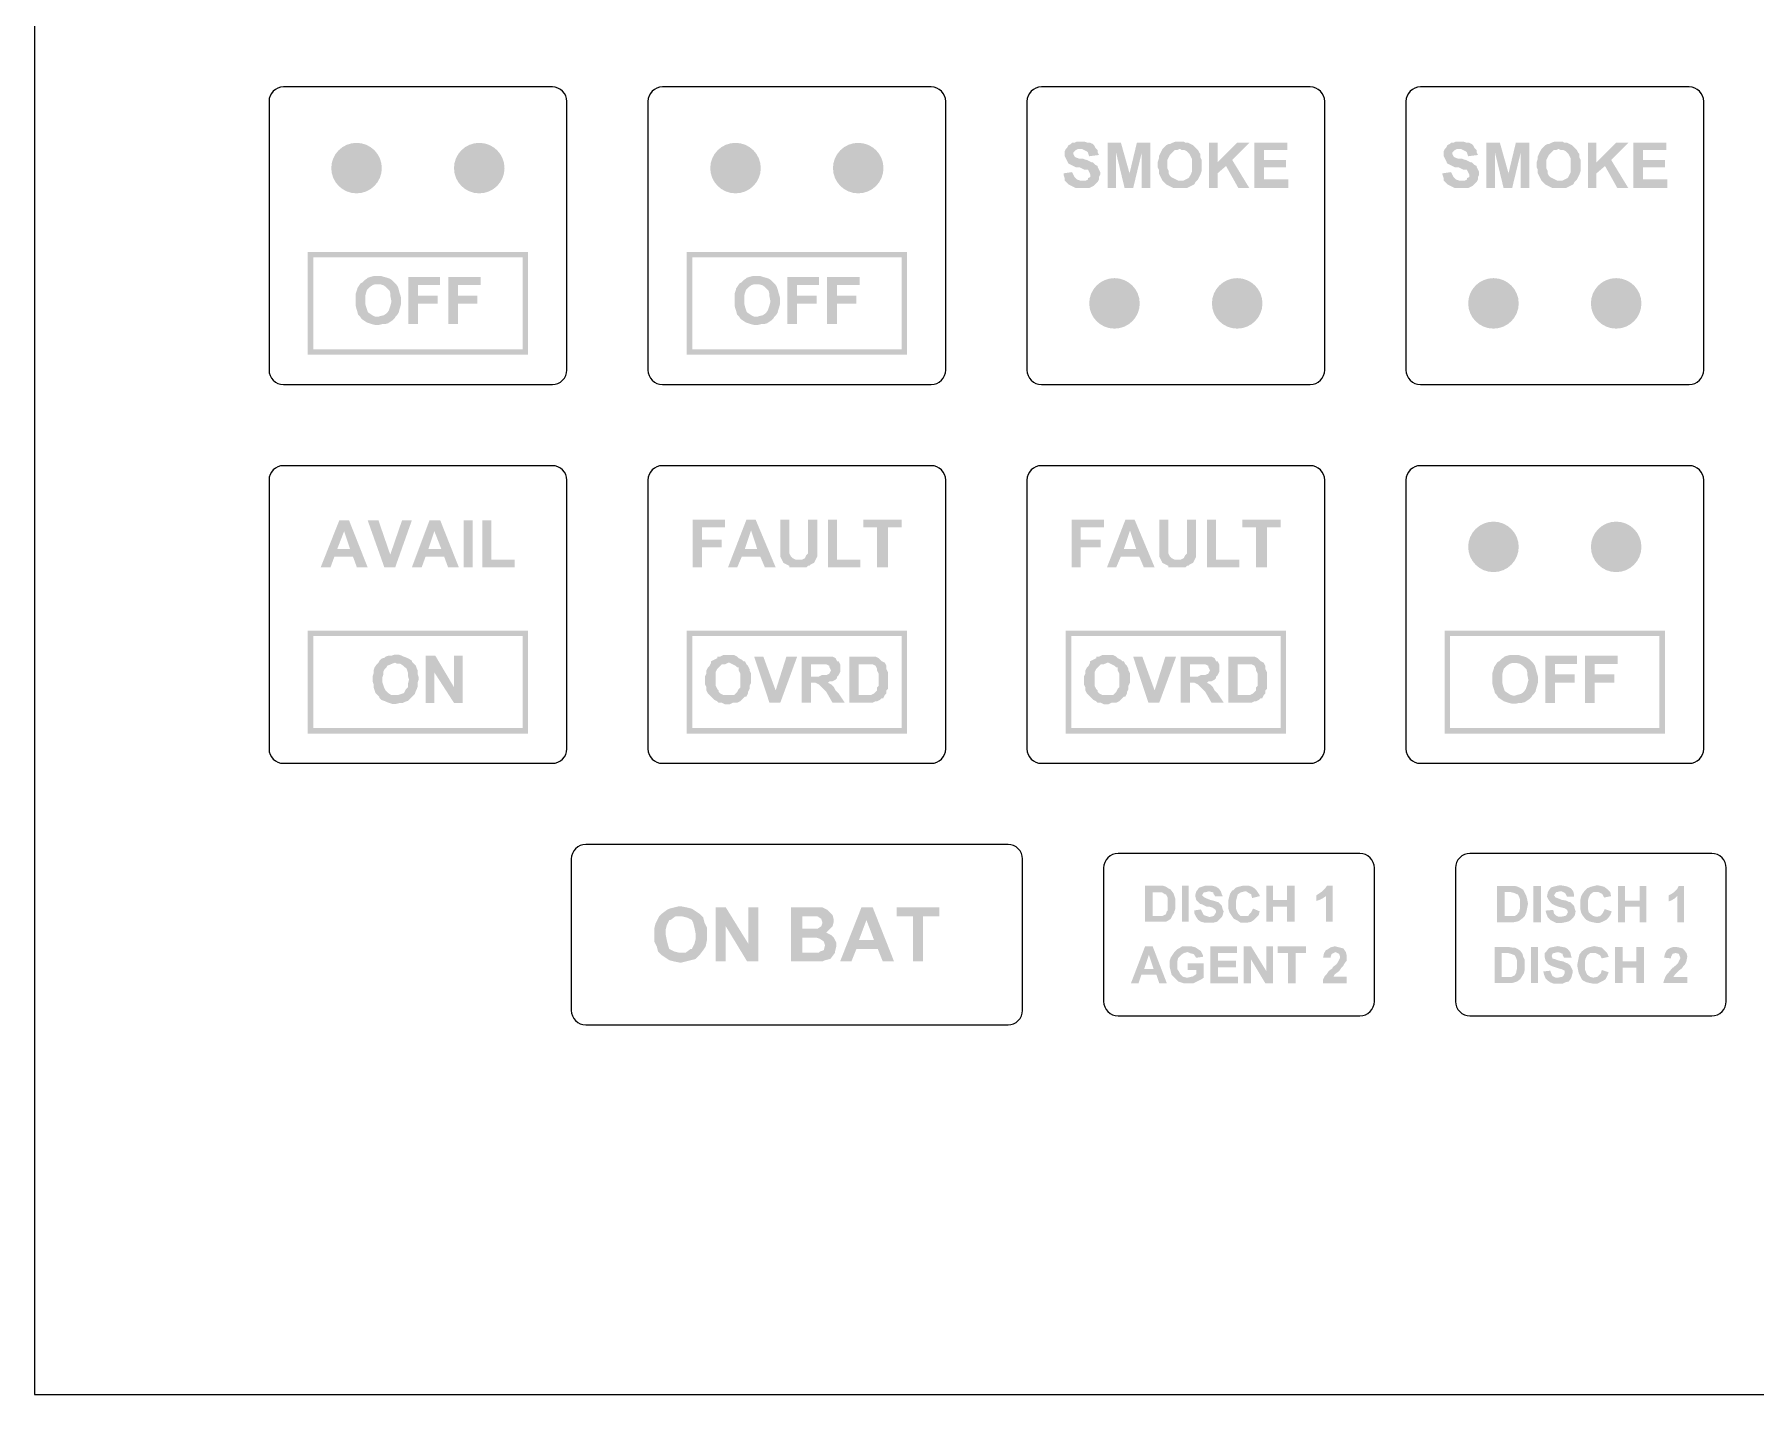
# Model space of a CAD drawing. Header units: millimetres. Extents: x 147 to 357, y 192 to 489.
# Drawn here: x 147.5 to 242.9, y 192.2 to 267.6 of the extents above; entities that cross this region are included whole.
import ezdxf

# ---------------------------------------------------------------- set-up
doc = ezdxf.new("R2010")
doc.units = ezdxf.units.MM

msp = doc.modelspace()

# ---------------------------------------------------------------- hatches: boundary and pattern name
h = msp.add_hatch(color=256)
edge = h.paths.add_edge_path()
edge.add_arc((165.348, 260.23), 1.4, 0, 360)
h = msp.add_hatch(color=256)
edge = h.paths.add_edge_path()
edge.add_arc((172.148, 260.23), 1.4, 0, 360)
h = msp.add_hatch(color=256)
edge = h.paths.add_edge_path()
edge.add_arc((186.348, 260.23), 1.4, 0, 360)
h = msp.add_hatch(color=256)
edge = h.paths.add_edge_path()
edge.add_arc((193.148, 260.23), 1.4, 0, 360)
h = msp.add_hatch(color=256)
h.paths.add_polyline_path([(206.217, 261.498), (206.15, 261.566), (206.012, 261.633), (205.877, 261.633), (205.674, 261.703), (205.471, 261.703), (205.268, 261.703), (205.133, 261.633), (204.997, 261.633), (204.93, 261.566), (204.794, 261.498), (204.727, 261.363), (204.659, 261.295), (204.591, 261.16), (204.591, 261.024), (204.591, 260.889), (204.659, 260.752), (204.727, 260.616), (204.794, 260.481), (204.93, 260.413), (205.065, 260.346), (205.2, 260.278), (205.403, 260.278), (205.539, 260.21), (205.674, 260.143), (205.809, 260.143), (205.877, 260.143), (205.945, 260.007), (206.012, 259.87), (206.012, 259.735), (205.877, 259.667), (205.877, 259.599), (205.742, 259.532), (205.539, 259.532), (205.471, 259.532), (205.268, 259.599), (205.2, 259.667), (205.133, 259.735), (205.065, 259.87), (204.997, 260.007), (204.524, 259.94), (204.524, 259.87), (204.591, 259.667), (204.591, 259.532), (204.727, 259.396), (204.794, 259.329), (204.93, 259.261), (205.065, 259.193), (205.2, 259.126), (205.336, 259.126), (205.539, 259.126), (205.606, 259.126), (205.809, 259.126), (205.945, 259.126), (206.08, 259.193), (206.217, 259.261), (206.285, 259.329), (206.42, 259.464), (206.488, 259.599), (206.488, 259.735), (206.556, 259.87), (206.556, 260.007), (206.488, 260.143), (206.42, 260.278), (206.42, 260.346), (206.285, 260.413), (206.15, 260.549), (206.08, 260.549), (205.945, 260.616), (205.809, 260.684), (205.671, 260.721), (205.606, 260.752), (205.403, 260.752), (205.2, 260.821), (205.133, 260.889), (205.065, 261.024), (205.065, 261.092), (205.133, 261.16), (205.2, 261.227), (205.336, 261.295), (205.471, 261.295), (205.539, 261.295), (205.674, 261.227), (205.809, 261.16), (205.877, 261.092), (205.945, 260.889), (206.488, 260.957), (206.42, 261.092), (206.42, 261.227), (206.285, 261.363)])
h.paths.add_polyline_path([(208.858, 261.092), (208.858, 259.126), (209.332, 259.126), (209.332, 261.633), (208.588, 261.633), (208.182, 259.94), (207.706, 261.633), (206.962, 261.633), (206.962, 259.126), (207.435, 259.126), (207.435, 261.092), (207.909, 259.126), (208.385, 259.126)])
h.paths.add_polyline_path([(211.905, 259.532), (211.975, 259.599), (212.043, 259.735), (212.11, 259.87), (212.178, 260.075), (212.178, 260.21), (212.178, 260.413), (212.178, 260.549), (212.178, 260.684), (212.11, 260.821), (212.11, 261.024), (212.043, 261.092), (211.975, 261.227), (211.838, 261.363), (211.702, 261.498), (211.567, 261.566), (211.432, 261.633), (211.296, 261.633), (211.161, 261.703), (210.958, 261.703), (210.89, 261.703), (210.755, 261.703), (210.552, 261.633), (210.417, 261.566), (210.349, 261.566), (210.214, 261.498), (210.078, 261.363), (210.009, 261.295), (209.941, 261.16), (209.873, 261.024), (209.806, 260.889), (209.806, 260.752), (209.738, 260.549), (209.738, 260.413), (209.738, 260.278), (209.806, 260.143), (209.806, 259.94), (209.873, 259.802), (209.941, 259.667), (210.009, 259.532), (210.078, 259.464), (210.146, 259.396), (210.214, 259.329), (210.349, 259.261), (210.484, 259.193), (210.62, 259.126), (210.823, 259.126), (210.958, 259.126), (211.026, 259.126), (211.161, 259.126), (211.364, 259.126), (211.499, 259.193), (211.635, 259.261), (211.77, 259.329), (211.838, 259.464)])
h.paths.add_polyline_path([(210.484, 259.735), (210.417, 259.802), (210.349, 259.94), (210.349, 260.075), (210.281, 260.21), (210.281, 260.413), (210.281, 260.481), (210.281, 260.684), (210.349, 260.821), (210.417, 260.957), (210.484, 261.024), (210.552, 261.092), (210.687, 261.227), (210.823, 261.227), (210.958, 261.295), (211.093, 261.227), (211.229, 261.227), (211.364, 261.16), (211.499, 261.024), (211.567, 260.889), (211.635, 260.752), (211.635, 260.616), (211.635, 260.413), (211.635, 260.346), (211.635, 260.143), (211.635, 260.007), (211.567, 259.87), (211.499, 259.735), (211.432, 259.667), (211.296, 259.599), (211.161, 259.532), (210.958, 259.532), (210.89, 259.532), (210.755, 259.599), (210.62, 259.667)], flags=16)
h.paths.add_polyline_path([(213.531, 260.346), (214.21, 259.126), (214.819, 259.126), (213.87, 260.684), (214.819, 261.633), (214.142, 261.633), (213.058, 260.549), (213.058, 261.633), (212.584, 261.633), (212.584, 259.126), (213.058, 259.126), (213.058, 259.94)])
h.paths.add_polyline_path([(216.986, 259.599), (215.631, 259.599), (215.631, 260.278), (216.851, 260.278), (216.851, 260.684), (215.631, 260.684), (215.631, 261.227), (216.919, 261.227), (216.919, 261.633), (215.09, 261.633), (215.09, 259.126), (216.986, 259.126)])
h = msp.add_hatch(color=256)
h.paths.add_polyline_path([(227.217, 261.498), (227.15, 261.566), (227.012, 261.633), (226.877, 261.633), (226.674, 261.703), (226.471, 261.703), (226.268, 261.703), (226.133, 261.633), (225.997, 261.633), (225.93, 261.566), (225.794, 261.498), (225.727, 261.363), (225.659, 261.295), (225.591, 261.16), (225.591, 261.024), (225.591, 260.889), (225.659, 260.752), (225.727, 260.616), (225.794, 260.481), (225.93, 260.413), (226.065, 260.346), (226.2, 260.278), (226.403, 260.278), (226.539, 260.21), (226.674, 260.143), (226.809, 260.143), (226.877, 260.143), (226.945, 260.007), (227.012, 259.87), (227.012, 259.735), (226.877, 259.667), (226.877, 259.599), (226.742, 259.532), (226.539, 259.532), (226.471, 259.532), (226.268, 259.599), (226.2, 259.667), (226.133, 259.735), (226.065, 259.87), (225.997, 260.007), (225.524, 259.94), (225.524, 259.87), (225.591, 259.667), (225.591, 259.532), (225.727, 259.396), (225.794, 259.329), (225.93, 259.261), (226.065, 259.193), (226.2, 259.126), (226.336, 259.126), (226.539, 259.126), (226.606, 259.126), (226.809, 259.126), (226.945, 259.126), (227.08, 259.193), (227.217, 259.261), (227.285, 259.329), (227.42, 259.464), (227.488, 259.599), (227.488, 259.735), (227.556, 259.87), (227.556, 260.007), (227.488, 260.143), (227.42, 260.278), (227.42, 260.346), (227.285, 260.413), (227.15, 260.549), (227.08, 260.549), (226.945, 260.616), (226.809, 260.684), (226.671, 260.721), (226.606, 260.752), (226.403, 260.752), (226.2, 260.821), (226.133, 260.889), (226.065, 261.024), (226.065, 261.092), (226.133, 261.16), (226.2, 261.227), (226.336, 261.295), (226.471, 261.295), (226.539, 261.295), (226.674, 261.227), (226.809, 261.16), (226.877, 261.092), (226.945, 260.889), (227.488, 260.957), (227.42, 261.092), (227.42, 261.227), (227.285, 261.363)])
h.paths.add_polyline_path([(229.858, 261.092), (229.858, 259.126), (230.332, 259.126), (230.332, 261.633), (229.588, 261.633), (229.182, 259.94), (228.706, 261.633), (227.962, 261.633), (227.962, 259.126), (228.435, 259.126), (228.435, 261.092), (228.909, 259.126), (229.385, 259.126)])
h.paths.add_polyline_path([(232.905, 259.532), (232.975, 259.599), (233.043, 259.735), (233.11, 259.87), (233.178, 260.075), (233.178, 260.21), (233.178, 260.413), (233.178, 260.549), (233.178, 260.684), (233.11, 260.821), (233.11, 261.024), (233.043, 261.092), (232.975, 261.227), (232.838, 261.363), (232.702, 261.498), (232.567, 261.566), (232.432, 261.633), (232.296, 261.633), (232.161, 261.703), (231.958, 261.703), (231.89, 261.703), (231.755, 261.703), (231.552, 261.633), (231.417, 261.566), (231.349, 261.566), (231.214, 261.498), (231.078, 261.363), (231.009, 261.295), (230.941, 261.16), (230.873, 261.024), (230.806, 260.889), (230.806, 260.752), (230.738, 260.549), (230.738, 260.413), (230.738, 260.278), (230.806, 260.143), (230.806, 259.94), (230.873, 259.802), (230.941, 259.667), (231.009, 259.532), (231.078, 259.464), (231.146, 259.396), (231.214, 259.329), (231.349, 259.261), (231.484, 259.193), (231.62, 259.126), (231.823, 259.126), (231.958, 259.126), (232.026, 259.126), (232.161, 259.126), (232.364, 259.126), (232.499, 259.193), (232.635, 259.261), (232.77, 259.329), (232.838, 259.464)])
h.paths.add_polyline_path([(231.484, 259.735), (231.417, 259.802), (231.349, 259.94), (231.349, 260.075), (231.281, 260.21), (231.281, 260.413), (231.281, 260.481), (231.281, 260.684), (231.349, 260.821), (231.417, 260.957), (231.484, 261.024), (231.552, 261.092), (231.687, 261.227), (231.823, 261.227), (231.958, 261.295), (232.093, 261.227), (232.229, 261.227), (232.364, 261.16), (232.499, 261.024), (232.567, 260.889), (232.635, 260.752), (232.635, 260.616), (232.635, 260.413), (232.635, 260.346), (232.635, 260.143), (232.635, 260.007), (232.567, 259.87), (232.499, 259.735), (232.432, 259.667), (232.296, 259.599), (232.161, 259.532), (231.958, 259.532), (231.89, 259.532), (231.755, 259.599), (231.62, 259.667)], flags=16)
h.paths.add_polyline_path([(234.531, 260.346), (235.21, 259.126), (235.819, 259.126), (234.87, 260.684), (235.819, 261.633), (235.142, 261.633), (234.058, 260.549), (234.058, 261.633), (233.584, 261.633), (233.584, 259.126), (234.058, 259.126), (234.058, 259.94)])
h.paths.add_polyline_path([(237.986, 259.599), (236.631, 259.599), (236.631, 260.278), (237.851, 260.278), (237.851, 260.684), (236.631, 260.684), (236.631, 261.227), (237.919, 261.227), (237.919, 261.633), (236.09, 261.633), (236.09, 259.126), (237.986, 259.126)])
h = msp.add_hatch(color=256)
h.paths.add_polyline_path([(162.948, 255.28), (174.548, 255.28), (174.548, 250.18), (162.948, 250.18)], flags=16)
h.paths.add_polyline_path([(162.648, 255.58), (174.848, 255.58), (174.848, 249.88), (162.648, 249.88)])
h = msp.add_hatch(color=256)
h.paths.add_polyline_path([(183.948, 255.28), (195.548, 255.28), (195.548, 250.18), (183.948, 250.18)], flags=16)
h.paths.add_polyline_path([(183.648, 255.58), (195.848, 255.58), (195.848, 249.88), (183.648, 249.88)])
h = msp.add_hatch(color=256)
h.paths.add_polyline_path([(167.455, 251.897), (167.5, 251.987), (167.59, 252.077), (167.68, 252.211), (167.725, 252.393), (167.77, 252.527), (167.815, 252.707), (167.815, 252.887), (167.815, 253.023), (167.77, 253.203), (167.725, 253.338), (167.68, 253.518), (167.635, 253.654), (167.545, 253.789), (167.455, 253.879), (167.41, 253.924), (167.32, 254.014), (167.184, 254.105), (167.049, 254.15), (166.869, 254.195), (166.734, 254.24), (166.555, 254.24), (166.465, 254.24), (166.285, 254.24), (166.105, 254.195), (165.969, 254.15), (165.924, 254.105), (165.789, 254.014), (165.654, 253.879), (165.564, 253.834), (165.474, 253.699), (165.384, 253.564), (165.384, 253.518), (165.339, 253.383), (165.294, 253.248), (165.294, 253.068), (165.294, 252.887), (165.294, 252.752), (165.294, 252.617), (165.339, 252.438), (165.384, 252.301), (165.429, 252.121), (165.519, 252.032), (165.609, 251.897), (165.654, 251.852), (165.789, 251.76), (165.924, 251.671), (166.06, 251.626), (166.195, 251.581), (166.375, 251.536), (166.555, 251.536), (166.6, 251.536), (166.779, 251.581), (166.914, 251.581), (167.094, 251.626), (167.229, 251.716), (167.365, 251.807)])
h.paths.add_polyline_path([(166.869, 252.077), (166.689, 252.032), (166.555, 251.987), (166.42, 251.987), (166.285, 252.032), (166.15, 252.121), (166.014, 252.211), (165.969, 252.256), (165.924, 252.393), (165.879, 252.527), (165.834, 252.707), (165.834, 252.887), (165.834, 252.978), (165.834, 253.158), (165.879, 253.338), (165.924, 253.473), (166.014, 253.564), (166.105, 253.654), (166.24, 253.744), (166.375, 253.789), (166.555, 253.789), (166.645, 253.789), (166.824, 253.744), (166.959, 253.654), (167.049, 253.564), (167.094, 253.518), (167.184, 253.428), (167.229, 253.248), (167.229, 253.113), (167.274, 252.887), (167.274, 252.797), (167.229, 252.617), (167.184, 252.483), (167.139, 252.346), (167.049, 252.211), (167.004, 252.166)], flags=16)
h.paths.add_polyline_path([(169.839, 253.158), (168.76, 253.158), (168.76, 253.744), (169.976, 253.744), (169.976, 254.195), (168.22, 254.195), (168.22, 251.581), (168.76, 251.581), (168.76, 252.707), (169.839, 252.707)])
h.paths.add_polyline_path([(172.045, 253.158), (170.965, 253.158), (170.965, 253.744), (172.225, 253.744), (172.225, 254.195), (170.425, 254.195), (170.425, 251.581), (170.965, 251.581), (170.965, 252.707), (172.045, 252.707)])
h = msp.add_hatch(color=256)
h.paths.add_polyline_path([(188.455, 251.897), (188.5, 251.987), (188.59, 252.077), (188.68, 252.211), (188.725, 252.393), (188.77, 252.527), (188.815, 252.707), (188.815, 252.887), (188.815, 253.023), (188.77, 253.203), (188.725, 253.338), (188.68, 253.518), (188.635, 253.654), (188.545, 253.789), (188.455, 253.879), (188.41, 253.924), (188.32, 254.014), (188.184, 254.105), (188.049, 254.15), (187.869, 254.195), (187.734, 254.24), (187.555, 254.24), (187.465, 254.24), (187.285, 254.24), (187.105, 254.195), (186.969, 254.15), (186.924, 254.105), (186.789, 254.014), (186.654, 253.879), (186.564, 253.834), (186.474, 253.699), (186.384, 253.564), (186.384, 253.518), (186.339, 253.383), (186.294, 253.248), (186.294, 253.068), (186.294, 252.887), (186.294, 252.752), (186.294, 252.617), (186.339, 252.438), (186.384, 252.301), (186.429, 252.121), (186.519, 252.032), (186.609, 251.897), (186.654, 251.852), (186.789, 251.76), (186.924, 251.671), (187.06, 251.626), (187.195, 251.581), (187.375, 251.536), (187.555, 251.536), (187.6, 251.536), (187.779, 251.581), (187.914, 251.581), (188.094, 251.626), (188.229, 251.716), (188.365, 251.807)])
h.paths.add_polyline_path([(187.869, 252.077), (187.689, 252.032), (187.555, 251.987), (187.42, 251.987), (187.285, 252.032), (187.15, 252.121), (187.014, 252.211), (186.969, 252.256), (186.924, 252.393), (186.879, 252.527), (186.834, 252.707), (186.834, 252.887), (186.834, 252.978), (186.834, 253.158), (186.879, 253.338), (186.924, 253.473), (187.014, 253.564), (187.105, 253.654), (187.24, 253.744), (187.375, 253.789), (187.555, 253.789), (187.645, 253.789), (187.824, 253.744), (187.959, 253.654), (188.049, 253.564), (188.094, 253.518), (188.184, 253.428), (188.229, 253.248), (188.229, 253.113), (188.274, 252.887), (188.274, 252.797), (188.229, 252.617), (188.184, 252.483), (188.139, 252.346), (188.049, 252.211), (188.004, 252.166)], flags=16)
h.paths.add_polyline_path([(190.839, 253.158), (189.76, 253.158), (189.76, 253.744), (190.976, 253.744), (190.976, 254.195), (189.22, 254.195), (189.22, 251.581), (189.76, 251.581), (189.76, 252.707), (190.839, 252.707)])
h.paths.add_polyline_path([(193.045, 253.158), (191.965, 253.158), (191.965, 253.744), (193.225, 253.744), (193.225, 254.195), (191.425, 254.195), (191.425, 251.581), (191.965, 251.581), (191.965, 252.707), (193.045, 252.707)])
h = msp.add_hatch(color=256)
edge = h.paths.add_edge_path()
edge.add_arc((207.348, 252.73), 1.4, 0, 360)
h = msp.add_hatch(color=256)
edge = h.paths.add_edge_path()
edge.add_arc((214.148, 252.73), 1.4, 0, 360)
h = msp.add_hatch(color=256)
edge = h.paths.add_edge_path()
edge.add_arc((228.348, 252.73), 1.4, 0, 360)
h = msp.add_hatch(color=256)
edge = h.paths.add_edge_path()
edge.add_arc((235.148, 252.73), 1.4, 0, 360)
h = msp.add_hatch(color=256)
h.paths.add_polyline_path([(164.934, 240.698), (164.391, 240.698), (163.358, 238.088), (163.902, 238.088), (164.119, 238.685), (165.151, 238.685), (165.369, 238.088), (165.966, 238.088)])
h.paths.add_polyline_path([(164.988, 239.121), (164.282, 239.121), (164.662, 240.1)], flags=16)
h.paths.add_polyline_path([(168.412, 240.698), (167.868, 240.698), (167.216, 238.796), (166.563, 240.698), (165.966, 240.698), (166.891, 238.088), (167.488, 238.088)])
h.paths.add_polyline_path([(169.988, 240.698), (169.389, 240.698), (168.412, 238.088), (168.955, 238.088), (169.172, 238.685), (170.205, 238.685), (170.422, 238.088), (171.019, 238.088)])
h.paths.add_polyline_path([(169.335, 239.121), (169.661, 240.1), (170.042, 239.121)], flags=16)
h.paths.add_polyline_path([(171.781, 240.698), (171.29, 240.698), (171.29, 238.088), (171.781, 238.088)])
h.paths.add_polyline_path([(174.116, 238.523), (172.812, 238.523), (172.812, 240.698), (172.323, 240.698), (172.323, 238.088), (174.116, 238.088)])
h = msp.add_hatch(color=256)
h.paths.add_polyline_path([(185.589, 239.628), (184.483, 239.628), (184.483, 240.312), (185.759, 240.312), (185.759, 240.737), (183.972, 240.737), (183.972, 238.094), (184.483, 238.094), (184.483, 239.203), (185.589, 239.203)])
h.paths.add_polyline_path([(187.464, 240.737), (186.953, 240.737), (185.932, 238.094), (186.443, 238.094), (186.698, 238.692), (187.719, 238.692), (187.975, 238.094), (188.573, 238.094)])
h.paths.add_polyline_path([(187.549, 239.117), (186.868, 239.117), (187.209, 240.141)], flags=16)
h.paths.add_polyline_path([(190.701, 238.349), (190.786, 238.519), (190.874, 238.692), (190.874, 238.777), (190.874, 238.947), (190.874, 239.117), (190.874, 239.373), (190.874, 240.737), (190.36, 240.737), (190.36, 239.288), (190.36, 239.117), (190.36, 238.947), (190.36, 238.862), (190.275, 238.777), (190.19, 238.604), (190.02, 238.519), (189.85, 238.519), (189.68, 238.519), (189.509, 238.604), (189.424, 238.692), (189.339, 238.862), (189.339, 238.947), (189.339, 239.117), (189.339, 239.288), (189.339, 240.737), (188.828, 240.737), (188.828, 239.288), (188.828, 239.117), (188.828, 238.947), (188.828, 238.777), (188.828, 238.692), (188.914, 238.519), (188.999, 238.349), (189.169, 238.264), (189.339, 238.179), (189.339, 238.094), (189.509, 238.094), (189.68, 238.094), (189.85, 238.094), (190.105, 238.094), (190.275, 238.094), (190.36, 238.179), (190.446, 238.179), (190.531, 238.264)])
h.paths.add_polyline_path([(193.257, 238.519), (191.98, 238.519), (191.98, 240.737), (191.469, 240.737), (191.469, 238.094), (193.257, 238.094)])
h.paths.add_polyline_path([(194.791, 240.312), (195.557, 240.312), (195.557, 240.737), (193.43, 240.737), (193.43, 240.312), (194.196, 240.312), (194.196, 238.094), (194.791, 238.094)])
h = msp.add_hatch(color=256)
h.paths.add_polyline_path([(206.589, 239.628), (205.483, 239.628), (205.483, 240.312), (206.759, 240.312), (206.759, 240.737), (204.972, 240.737), (204.972, 238.094), (205.483, 238.094), (205.483, 239.203), (206.589, 239.203)])
h.paths.add_polyline_path([(208.464, 240.737), (207.953, 240.737), (206.932, 238.094), (207.443, 238.094), (207.698, 238.692), (208.719, 238.692), (208.975, 238.094), (209.573, 238.094)])
h.paths.add_polyline_path([(208.549, 239.117), (207.868, 239.117), (208.209, 240.141)], flags=16)
h.paths.add_polyline_path([(211.701, 238.349), (211.786, 238.519), (211.874, 238.692), (211.874, 238.777), (211.874, 238.947), (211.874, 239.117), (211.874, 239.373), (211.874, 240.737), (211.36, 240.737), (211.36, 239.288), (211.36, 239.117), (211.36, 238.947), (211.36, 238.862), (211.275, 238.777), (211.19, 238.604), (211.02, 238.519), (210.85, 238.519), (210.68, 238.519), (210.509, 238.604), (210.424, 238.692), (210.339, 238.862), (210.339, 238.947), (210.339, 239.117), (210.339, 239.288), (210.339, 240.737), (209.828, 240.737), (209.828, 239.288), (209.828, 239.117), (209.828, 238.947), (209.828, 238.777), (209.828, 238.692), (209.914, 238.519), (209.999, 238.349), (210.169, 238.264), (210.339, 238.179), (210.339, 238.094), (210.509, 238.094), (210.68, 238.094), (210.85, 238.094), (211.105, 238.094), (211.275, 238.094), (211.36, 238.179), (211.446, 238.179), (211.531, 238.264)])
h.paths.add_polyline_path([(214.257, 238.519), (212.98, 238.519), (212.98, 240.737), (212.469, 240.737), (212.469, 238.094), (214.257, 238.094)])
h.paths.add_polyline_path([(215.791, 240.312), (216.557, 240.312), (216.557, 240.737), (214.43, 240.737), (214.43, 240.312), (215.196, 240.312), (215.196, 238.094), (215.791, 238.094)])
h = msp.add_hatch(color=256)
edge = h.paths.add_edge_path()
edge.add_arc((228.348, 239.23), 1.4, 0, 360)
h = msp.add_hatch(color=256)
edge = h.paths.add_edge_path()
edge.add_arc((235.148, 239.23), 1.4, 0, 360)
h = msp.add_hatch(color=256)
h.paths.add_polyline_path([(162.948, 234.28), (174.548, 234.28), (174.548, 229.18), (162.948, 229.18)], flags=16)
h.paths.add_polyline_path([(162.648, 234.58), (174.848, 234.58), (174.848, 228.88), (162.648, 228.88)])
h = msp.add_hatch(color=256)
h.paths.add_polyline_path([(183.948, 234.28), (195.548, 234.28), (195.548, 229.18), (183.948, 229.18)], flags=16)
h.paths.add_polyline_path([(183.648, 234.58), (195.848, 234.58), (195.848, 228.88), (183.648, 228.88)])
h = msp.add_hatch(color=256)
h.paths.add_polyline_path([(204.948, 234.28), (216.548, 234.28), (216.548, 229.18), (204.948, 229.18)], flags=16)
h.paths.add_polyline_path([(204.648, 234.58), (216.848, 234.58), (216.848, 228.88), (204.648, 228.88)])
h = msp.add_hatch(color=256)
h.paths.add_polyline_path([(225.948, 234.28), (237.548, 234.28), (237.548, 229.18), (225.948, 229.18)], flags=16)
h.paths.add_polyline_path([(225.648, 234.58), (237.848, 234.58), (237.848, 228.88), (225.648, 228.88)])
h = msp.add_hatch(color=256)
h.paths.add_polyline_path([(168.738, 232.375), (168.684, 232.485), (168.629, 232.648), (168.521, 232.756), (168.412, 232.865), (168.412, 232.919), (168.248, 233.028), (168.139, 233.082), (167.976, 233.138), (167.868, 233.192), (167.705, 233.246), (167.488, 233.246), (167.434, 233.246), (167.271, 233.192), (167.108, 233.192), (166.945, 233.138), (166.891, 233.082), (166.726, 233.028), (166.618, 232.919), (166.563, 232.81), (166.455, 232.702), (166.346, 232.539), (166.292, 232.375), (166.292, 232.212), (166.238, 232.049), (166.238, 231.886), (166.238, 231.778), (166.292, 231.613), (166.292, 231.45), (166.346, 231.288), (166.401, 231.125), (166.509, 231.016), (166.618, 230.906), (166.618, 230.852), (166.726, 230.743), (166.891, 230.689), (166.999, 230.635), (167.162, 230.58), (167.325, 230.526), (167.488, 230.526), (167.542, 230.526), (167.759, 230.58), (167.922, 230.58), (168.031, 230.635), (168.193, 230.689), (168.302, 230.797), (168.412, 230.906), (168.466, 230.96), (168.575, 231.07), (168.629, 231.233), (168.684, 231.342), (168.738, 231.505), (168.738, 231.723), (168.792, 231.886), (168.792, 231.995), (168.738, 232.158)])
h.paths.add_polyline_path([(168.193, 232.266), (168.193, 232.103), (168.248, 231.886), (168.248, 231.832), (168.193, 231.613), (168.193, 231.45), (168.085, 231.342), (168.031, 231.233), (167.976, 231.125), (167.813, 231.07), (167.651, 231.016), (167.488, 231.016), (167.379, 231.016), (167.271, 231.016), (167.108, 231.125), (166.999, 231.233), (166.945, 231.288), (166.891, 231.396), (166.836, 231.559), (166.781, 231.723), (166.781, 231.886), (166.781, 231.995), (166.836, 232.158), (166.836, 232.32), (166.891, 232.431), (166.999, 232.539), (167.054, 232.648), (167.216, 232.702), (167.325, 232.756), (167.488, 232.81), (167.596, 232.756), (167.759, 232.756), (167.922, 232.648), (168.031, 232.539), (168.085, 232.539), (168.139, 232.431)], flags=16)
h.paths.add_polyline_path([(169.715, 233.192), (169.172, 233.192), (169.172, 230.58), (169.661, 230.58), (169.661, 232.266), (170.748, 230.58), (171.236, 230.58), (171.236, 233.192), (170.748, 233.192), (170.748, 231.45)])
h = msp.add_hatch(color=256)
h.paths.add_polyline_path([(187.209, 232.208), (187.124, 232.378), (187.124, 232.464), (187.038, 232.634), (186.953, 232.719), (186.868, 232.889), (186.783, 232.889), (186.698, 232.974), (186.528, 233.059), (186.443, 233.147), (186.272, 233.232), (186.102, 233.232), (185.932, 233.232), (185.844, 233.232), (185.674, 233.232), (185.504, 233.147), (185.334, 233.147), (185.334, 233.059), (185.163, 232.974), (184.993, 232.889), (184.993, 232.804), (184.908, 232.634), (184.823, 232.549), (184.738, 232.378), (184.738, 232.208), (184.653, 232.038), (184.653, 231.865), (184.653, 231.78), (184.653, 231.61), (184.738, 231.44), (184.738, 231.269), (184.823, 231.099), (184.908, 231.014), (184.993, 230.929), (185.078, 230.841), (185.163, 230.756), (185.334, 230.671), (185.419, 230.586), (185.589, 230.586), (185.759, 230.501), (185.932, 230.501), (186.017, 230.501), (186.187, 230.586), (186.358, 230.586), (186.443, 230.586), (186.613, 230.671), (186.698, 230.756), (186.868, 230.929), (186.953, 230.929), (187.038, 231.099), (187.038, 231.184), (187.124, 231.355), (187.124, 231.525), (187.209, 231.695), (187.209, 231.865), (187.209, 232.038)])
h.paths.add_polyline_path([(186.613, 232.038), (186.613, 231.865), (186.613, 231.78), (186.613, 231.61), (186.613, 231.44), (186.528, 231.355), (186.443, 231.184), (186.358, 231.099), (186.272, 231.014), (186.102, 231.014), (185.932, 231.014), (185.844, 231.014), (185.674, 231.014), (185.504, 231.099), (185.419, 231.184), (185.419, 231.269), (185.334, 231.355), (185.249, 231.525), (185.249, 231.695), (185.249, 231.865), (185.249, 231.95), (185.249, 232.123), (185.249, 232.293), (185.334, 232.464), (185.419, 232.549), (185.504, 232.634), (185.589, 232.719), (185.759, 232.719), (185.932, 232.804), (186.017, 232.804), (186.187, 232.719), (186.358, 232.634), (186.443, 232.549), (186.528, 232.549), (186.528, 232.378), (186.613, 232.208)], flags=16)
h.paths.add_polyline_path([(189.765, 233.147), (189.169, 233.147), (188.573, 231.269), (187.89, 233.147), (187.379, 233.147), (188.23, 230.586), (188.828, 230.586)])
h.paths.add_polyline_path([(191.895, 231.865), (191.98, 231.95), (191.98, 232.038), (192.065, 232.123), (192.15, 232.293), (192.15, 232.464), (192.15, 232.549), (192.15, 232.719), (192.065, 232.889), (191.98, 232.889), (191.895, 233.059), (191.725, 233.147), (191.64, 233.147), (191.555, 233.147), (191.384, 233.147), (191.129, 233.147), (190.02, 233.147), (190.02, 230.586), (190.531, 230.586), (190.531, 231.695), (190.701, 231.695), (190.786, 231.695), (190.959, 231.61), (191.044, 231.525), (191.129, 231.44), (191.214, 231.355), (191.384, 231.184), (191.725, 230.586), (192.406, 230.586), (192.065, 231.099), (191.895, 231.269), (191.81, 231.44), (191.725, 231.525), (191.64, 231.61), (191.469, 231.695), (191.555, 231.78), (191.725, 231.78)])
h.paths.add_polyline_path([(190.531, 232.038), (190.531, 232.719), (190.959, 232.719), (191.044, 232.719), (191.214, 232.719), (191.384, 232.719), (191.555, 232.634), (191.555, 232.549), (191.64, 232.378), (191.555, 232.208), (191.384, 232.123), (191.299, 232.123), (191.129, 232.123), (190.959, 232.038)], flags=16)
h.paths.add_polyline_path([(194.621, 231.014), (194.706, 231.099), (194.706, 231.269), (194.791, 231.355), (194.791, 231.525), (194.791, 231.695), (194.791, 231.865), (194.791, 232.038), (194.791, 232.208), (194.791, 232.293), (194.706, 232.464), (194.706, 232.634), (194.621, 232.804), (194.451, 232.889), (194.366, 232.974), (194.281, 233.059), (194.11, 233.147), (193.94, 233.147), (193.77, 233.147), (193.6, 233.147), (192.661, 233.147), (192.661, 230.586), (193.6, 230.586), (193.77, 230.586), (193.94, 230.586), (194.11, 230.671), (194.196, 230.671), (194.366, 230.756), (194.451, 230.841), (194.536, 230.841)])
h.paths.add_polyline_path([(193.172, 231.014), (193.172, 232.719), (193.43, 232.719), (193.515, 232.719), (193.685, 232.719), (193.855, 232.719), (193.94, 232.719), (194.11, 232.634), (194.196, 232.464), (194.196, 232.378), (194.281, 232.208), (194.281, 232.038), (194.281, 231.865), (194.281, 231.695), (194.281, 231.525), (194.196, 231.44), (194.196, 231.269), (194.11, 231.184), (194.025, 231.099), (193.855, 231.014), (193.77, 231.014), (193.6, 231.014)], flags=16)
h = msp.add_hatch(color=256)
h.paths.add_polyline_path([(208.209, 232.208), (208.124, 232.378), (208.124, 232.464), (208.038, 232.634), (207.953, 232.719), (207.868, 232.889), (207.783, 232.889), (207.698, 232.974), (207.528, 233.059), (207.443, 233.147), (207.272, 233.232), (207.102, 233.232), (206.932, 233.232), (206.844, 233.232), (206.674, 233.232), (206.504, 233.147), (206.334, 233.147), (206.334, 233.059), (206.163, 232.974), (205.993, 232.889), (205.993, 232.804), (205.908, 232.634), (205.823, 232.549), (205.738, 232.378), (205.738, 232.208), (205.653, 232.038), (205.653, 231.865), (205.653, 231.78), (205.653, 231.61), (205.738, 231.44), (205.738, 231.269), (205.823, 231.099), (205.908, 231.014), (205.993, 230.929), (206.078, 230.841), (206.163, 230.756), (206.334, 230.671), (206.419, 230.586), (206.589, 230.586), (206.759, 230.501), (206.932, 230.501), (207.017, 230.501), (207.187, 230.586), (207.358, 230.586), (207.443, 230.586), (207.613, 230.671), (207.698, 230.756), (207.868, 230.929), (207.953, 230.929), (208.038, 231.099), (208.038, 231.184), (208.124, 231.355), (208.124, 231.525), (208.209, 231.695), (208.209, 231.865), (208.209, 232.038)])
h.paths.add_polyline_path([(207.613, 232.038), (207.613, 231.865), (207.613, 231.78), (207.613, 231.61), (207.613, 231.44), (207.528, 231.355), (207.443, 231.184), (207.358, 231.099), (207.272, 231.014), (207.102, 231.014), (206.932, 231.014), (206.844, 231.014), (206.674, 231.014), (206.504, 231.099), (206.419, 231.184), (206.419, 231.269), (206.334, 231.355), (206.249, 231.525), (206.249, 231.695), (206.249, 231.865), (206.249, 231.95), (206.249, 232.123), (206.249, 232.293), (206.334, 232.464), (206.419, 232.549), (206.504, 232.634), (206.589, 232.719), (206.759, 232.719), (206.932, 232.804), (207.017, 232.804), (207.187, 232.719), (207.358, 232.634), (207.443, 232.549), (207.528, 232.549), (207.528, 232.378), (207.613, 232.208)], flags=16)
h.paths.add_polyline_path([(210.765, 233.147), (210.169, 233.147), (209.573, 231.269), (208.89, 233.147), (208.379, 233.147), (209.23, 230.586), (209.828, 230.586)])
h.paths.add_polyline_path([(212.895, 231.865), (212.98, 231.95), (212.98, 232.038), (213.065, 232.123), (213.15, 232.293), (213.15, 232.464), (213.15, 232.549), (213.15, 232.719), (213.065, 232.889), (212.98, 232.889), (212.895, 233.059), (212.725, 233.147), (212.64, 233.147), (212.555, 233.147), (212.384, 233.147), (212.129, 233.147), (211.02, 233.147), (211.02, 230.586), (211.531, 230.586), (211.531, 231.695), (211.701, 231.695), (211.786, 231.695), (211.959, 231.61), (212.044, 231.525), (212.129, 231.44), (212.214, 231.355), (212.384, 231.184), (212.725, 230.586), (213.406, 230.586), (213.065, 231.099), (212.895, 231.269), (212.81, 231.44), (212.725, 231.525), (212.64, 231.61), (212.469, 231.695), (212.555, 231.78), (212.725, 231.78)])
h.paths.add_polyline_path([(211.531, 232.038), (211.531, 232.719), (211.959, 232.719), (212.044, 232.719), (212.214, 232.719), (212.384, 232.719), (212.555, 232.634), (212.555, 232.549), (212.64, 232.378), (212.555, 232.208), (212.384, 232.123), (212.299, 232.123), (212.129, 232.123), (211.959, 232.038)], flags=16)
h.paths.add_polyline_path([(215.621, 231.014), (215.706, 231.099), (215.706, 231.269), (215.791, 231.355), (215.791, 231.525), (215.791, 231.695), (215.791, 231.865), (215.791, 232.038), (215.791, 232.208), (215.791, 232.293), (215.706, 232.464), (215.706, 232.634), (215.621, 232.804), (215.451, 232.889), (215.366, 232.974), (215.281, 233.059), (215.11, 233.147), (214.94, 233.147), (214.77, 233.147), (214.6, 233.147), (213.661, 233.147), (213.661, 230.586), (214.6, 230.586), (214.77, 230.586), (214.94, 230.586), (215.11, 230.671), (215.196, 230.671), (215.366, 230.756), (215.451, 230.841), (215.536, 230.841)])
h.paths.add_polyline_path([(214.172, 231.014), (214.172, 232.719), (214.43, 232.719), (214.515, 232.719), (214.685, 232.719), (214.855, 232.719), (214.94, 232.719), (215.11, 232.634), (215.196, 232.464), (215.196, 232.378), (215.281, 232.208), (215.281, 232.038), (215.281, 231.865), (215.281, 231.695), (215.281, 231.525), (215.196, 231.44), (215.196, 231.269), (215.11, 231.184), (215.025, 231.099), (214.855, 231.014), (214.77, 231.014), (214.6, 231.014)], flags=16)
h = msp.add_hatch(color=256)
h.paths.add_polyline_path([(230.455, 230.897), (230.5, 230.987), (230.59, 231.077), (230.68, 231.211), (230.725, 231.393), (230.77, 231.527), (230.815, 231.707), (230.815, 231.887), (230.815, 232.023), (230.77, 232.203), (230.725, 232.338), (230.68, 232.518), (230.635, 232.654), (230.545, 232.789), (230.455, 232.879), (230.41, 232.924), (230.32, 233.014), (230.184, 233.105), (230.049, 233.15), (229.869, 233.195), (229.734, 233.24), (229.555, 233.24), (229.465, 233.24), (229.285, 233.24), (229.105, 233.195), (228.969, 233.15), (228.924, 233.105), (228.789, 233.014), (228.654, 232.879), (228.564, 232.834), (228.474, 232.699), (228.384, 232.564), (228.384, 232.518), (228.339, 232.383), (228.294, 232.248), (228.294, 232.068), (228.294, 231.887), (228.294, 231.752), (228.294, 231.617), (228.339, 231.438), (228.384, 231.301), (228.429, 231.121), (228.519, 231.032), (228.609, 230.897), (228.654, 230.852), (228.789, 230.76), (228.924, 230.671), (229.06, 230.626), (229.195, 230.581), (229.375, 230.536), (229.555, 230.536), (229.6, 230.536), (229.779, 230.581), (229.914, 230.581), (230.094, 230.626), (230.229, 230.716), (230.365, 230.807)])
h.paths.add_polyline_path([(229.869, 231.077), (229.689, 231.032), (229.555, 230.987), (229.42, 230.987), (229.285, 231.032), (229.15, 231.121), (229.014, 231.211), (228.969, 231.256), (228.924, 231.393), (228.879, 231.527), (228.834, 231.707), (228.834, 231.887), (228.834, 231.978), (228.834, 232.158), (228.879, 232.338), (228.924, 232.473), (229.014, 232.564), (229.105, 232.654), (229.24, 232.744), (229.375, 232.789), (229.555, 232.789), (229.645, 232.789), (229.824, 232.744), (229.959, 232.654), (230.049, 232.564), (230.094, 232.518), (230.184, 232.428), (230.229, 232.248), (230.229, 232.113), (230.274, 231.887), (230.274, 231.797), (230.229, 231.617), (230.184, 231.483), (230.139, 231.346), (230.049, 231.211), (230.004, 231.166)], flags=16)
h.paths.add_polyline_path([(232.839, 232.158), (231.76, 232.158), (231.76, 232.744), (232.976, 232.744), (232.976, 233.195), (231.22, 233.195), (231.22, 230.581), (231.76, 230.581), (231.76, 231.707), (232.839, 231.707)])
h.paths.add_polyline_path([(235.045, 232.158), (233.965, 232.158), (233.965, 232.744), (235.225, 232.744), (235.225, 233.195), (233.425, 233.195), (233.425, 230.581), (233.965, 230.581), (233.965, 231.707), (235.045, 231.707)])
h = msp.add_hatch(color=256)
h.paths.add_polyline_path([(210.724, 219.706), (210.67, 219.863), (210.618, 220.02), (210.46, 220.232), (210.355, 220.284), (210.198, 220.389), (210.041, 220.441), (209.779, 220.441), (209.044, 220.441), (209.044, 218.445), (209.831, 218.445), (209.989, 218.445), (210.198, 218.445), (210.303, 218.497), (210.46, 218.602), (210.565, 218.813), (210.67, 218.971), (210.67, 219.023), (210.724, 219.18), (210.724, 219.39), (210.724, 219.496)])
h.paths.add_polyline_path([(210.303, 219.442), (210.303, 219.233), (210.303, 219.075), (210.251, 219.023), (210.198, 218.866), (209.989, 218.759), (209.779, 218.759), (209.464, 218.759), (209.464, 220.073), (209.674, 220.073), (209.831, 220.073), (209.989, 220.073), (210.146, 219.968), (210.198, 219.968), (210.303, 219.758), (210.303, 219.654)], flags=16)
h.paths.add_polyline_path([(211.458, 220.441), (211.091, 220.441), (211.091, 218.445), (211.458, 218.445)])
h.paths.add_polyline_path([(213.398, 219.023), (213.346, 219.128), (213.294, 219.338), (213.241, 219.39), (213.084, 219.549), (213.032, 219.549), (212.874, 219.601), (212.665, 219.654), (212.403, 219.758), (212.298, 219.811), (212.193, 219.916), (212.298, 220.073), (212.35, 220.073), (212.56, 220.125), (212.612, 220.125), (212.822, 220.073), (212.822, 220.02), (212.927, 219.863), (213.346, 219.863), (213.294, 219.968), (213.241, 220.125), (213.136, 220.284), (212.979, 220.389), (212.77, 220.441), (212.56, 220.441), (212.35, 220.441), (212.193, 220.389), (212.034, 220.336), (211.929, 220.179), (211.877, 220.125), (211.825, 219.916), (211.825, 219.863), (211.877, 219.654), (212.034, 219.496), (212.087, 219.442), (212.245, 219.39), (212.455, 219.285), (212.612, 219.285), (212.77, 219.233), (212.927, 219.128), (212.979, 219.023), (212.979, 218.971), (212.874, 218.813), (212.822, 218.759), (212.612, 218.707), (212.455, 218.759), (212.298, 218.813), (212.245, 218.918), (212.139, 219.128), (211.772, 219.075), (211.772, 218.918), (211.877, 218.707), (211.982, 218.55), (212.139, 218.445), (212.35, 218.393), (212.56, 218.393), (212.612, 218.393), (212.822, 218.393), (213.032, 218.445), (213.136, 218.55), (213.294, 218.707), (213.346, 218.813)])
h.paths.add_polyline_path([(215.341, 218.813), (215.393, 219.023), (215.025, 219.18), (214.92, 218.971), (214.815, 218.866), (214.763, 218.759), (214.553, 218.759), (214.343, 218.759), (214.186, 218.918), (214.134, 219.023), (214.081, 219.18), (214.081, 219.442), (214.081, 219.601), (214.134, 219.811), (214.186, 219.968), (214.343, 220.073), (214.553, 220.125), (214.658, 220.125), (214.815, 220.02), (214.92, 219.968), (214.972, 219.758), (215.393, 219.863), (215.393, 219.916), (215.288, 220.073), (215.182, 220.232), (215.13, 220.284), (214.972, 220.389), (214.815, 220.441), (214.606, 220.441), (214.448, 220.441), (214.239, 220.389), (214.081, 220.336), (213.924, 220.179), (213.872, 220.179), (213.767, 220.02), (213.714, 219.863), (213.661, 219.654), (213.661, 219.39), (213.661, 219.18), (213.714, 218.971), (213.819, 218.813), (213.924, 218.655), (213.977, 218.602), (214.186, 218.497), (214.343, 218.393), (214.553, 218.393), (214.71, 218.393), (214.92, 218.445), (215.077, 218.55), (215.182, 218.655)])
h.paths.add_polyline_path([(217.334, 220.441), (216.915, 220.441), (216.915, 219.654), (216.127, 219.654), (216.127, 220.441), (215.76, 220.441), (215.76, 218.445), (216.127, 218.445), (216.127, 219.285), (216.915, 219.285), (216.915, 218.445), (217.334, 218.445)])
h.paths.add_polyline_path([(219.432, 220.441), (219.118, 220.441), (219.013, 220.284), (218.856, 220.125), (218.698, 220.02), (218.541, 219.916), (218.541, 219.601), (218.698, 219.654), (218.908, 219.758), (219.065, 219.863), (219.065, 218.445), (219.432, 218.445)])
h.paths.add_polyline_path([(209.464, 217.079), (209.044, 217.079), (208.257, 215.03), (208.677, 215.03), (208.834, 215.504), (209.674, 215.504), (209.831, 215.03), (210.251, 215.03)])
h.paths.add_polyline_path([(209.517, 215.818), (208.991, 215.818), (209.255, 216.606)], flags=16)
h.paths.add_polyline_path([(212.298, 216.134), (211.405, 216.134), (211.405, 215.766), (211.877, 215.766), (211.877, 215.556), (211.825, 215.504), (211.667, 215.399), (211.615, 215.399), (211.405, 215.345), (211.353, 215.345), (211.143, 215.399), (210.986, 215.556), (210.934, 215.661), (210.829, 215.818), (210.829, 216.082), (210.829, 216.239), (210.881, 216.449), (210.986, 216.554), (211.038, 216.606), (211.196, 216.711), (211.405, 216.765), (211.51, 216.711), (211.72, 216.658), (211.772, 216.606), (211.877, 216.449), (212.245, 216.501), (212.245, 216.606), (212.139, 216.817), (211.982, 216.922), (211.825, 217.027), (211.615, 217.079), (211.405, 217.079), (211.3, 217.079), (211.091, 217.079), (210.934, 216.974), (210.829, 216.922), (210.67, 216.765), (210.565, 216.606), (210.46, 216.449), (210.408, 216.291), (210.408, 216.082), (210.408, 215.923), (210.46, 215.713), (210.513, 215.504), (210.565, 215.451), (210.724, 215.293), (210.881, 215.135), (211.038, 215.083), (211.196, 215.03), (211.405, 215.03), (211.51, 215.03), (211.72, 215.03), (211.929, 215.135), (212.139, 215.24), (212.298, 215.345)])
h.paths.add_polyline_path([(214.081, 216.291), (213.084, 216.291), (213.084, 216.711), (214.134, 216.711), (214.134, 217.079), (212.665, 217.079), (212.665, 215.03), (214.186, 215.03), (214.186, 215.399), (213.084, 215.399), (213.084, 215.923), (214.081, 215.923)])
h.paths.add_polyline_path([(214.92, 217.079), (214.501, 217.079), (214.501, 215.03), (214.92, 215.03), (214.92, 216.344), (215.708, 215.03), (216.127, 215.03), (216.127, 217.079), (215.76, 217.079), (215.76, 215.713)])
h.paths.add_polyline_path([(217.963, 217.079), (216.389, 217.079), (216.389, 216.711), (216.967, 216.711), (216.967, 215.03), (217.386, 215.03), (217.386, 216.711), (217.963, 216.711)])
h.paths.add_polyline_path([(220.167, 216.765), (220.063, 216.922), (220.01, 216.974), (219.8, 217.027), (219.589, 217.079), (219.537, 217.079), (219.327, 217.027), (219.17, 216.922), (219.065, 216.87), (218.96, 216.711), (218.908, 216.449), (219.327, 216.449), (219.327, 216.501), (219.38, 216.658), (219.589, 216.765), (219.8, 216.658), (219.853, 216.501), (219.853, 216.449), (219.748, 216.239), (219.642, 216.082), (219.432, 215.923), (219.432, 215.871), (219.222, 215.713), (219.118, 215.556), (219.013, 215.451), (218.908, 215.24), (218.908, 215.03), (220.22, 215.03), (220.22, 215.399), (219.484, 215.399), (219.537, 215.504), (219.589, 215.556), (219.8, 215.713), (219.905, 215.871), (220.01, 215.975), (220.063, 216.082), (220.167, 216.239), (220.22, 216.291), (220.22, 216.501), (220.22, 216.554)])
h = msp.add_hatch(color=256)
h.paths.add_polyline_path([(229.999, 220.216), (229.871, 220.301), (229.7, 220.386), (229.53, 220.429), (229.317, 220.429), (228.548, 220.429), (228.548, 218.422), (229.317, 218.422), (229.487, 218.422), (229.7, 218.465), (229.785, 218.508), (229.956, 218.635), (230.085, 218.763), (230.17, 218.978), (230.213, 219.191), (230.255, 219.404), (230.255, 219.49), (230.213, 219.703), (230.17, 219.874), (230.085, 220.045)])
h.paths.add_polyline_path([(229.7, 219.959), (229.785, 219.789), (229.828, 219.661), (229.828, 219.404), (229.828, 219.233), (229.785, 219.063), (229.785, 219.02), (229.658, 218.848), (229.53, 218.763), (229.487, 218.763), (229.274, 218.763), (228.976, 218.763), (228.976, 220.088), (229.146, 220.088), (229.317, 220.088), (229.487, 220.045), (229.658, 219.959)], flags=16)
h.paths.add_polyline_path([(230.98, 220.429), (230.554, 220.429), (230.554, 218.422), (230.98, 218.422)])
h.paths.add_polyline_path([(232.602, 219.533), (232.559, 219.533), (232.388, 219.618), (232.132, 219.661), (231.919, 219.746), (231.791, 219.789), (231.706, 219.916), (231.791, 220.045), (231.834, 220.088), (232.047, 220.131), (232.132, 220.131), (232.302, 220.045), (232.345, 220.002), (232.43, 219.831), (232.815, 219.831), (232.815, 219.959), (232.772, 220.131), (232.644, 220.301), (232.473, 220.386), (232.302, 220.429), (232.047, 220.472), (231.834, 220.429), (231.663, 220.386), (231.535, 220.344), (231.407, 220.173), (231.365, 220.088), (231.322, 219.874), (231.322, 219.831), (231.407, 219.661), (231.535, 219.49), (231.578, 219.446), (231.748, 219.361), (231.961, 219.276), (232.132, 219.233), (232.302, 219.191), (232.43, 219.105), (232.473, 218.978), (232.388, 218.806), (232.302, 218.763), (232.089, 218.721), (231.961, 218.721), (231.791, 218.806), (231.706, 218.891), (231.663, 219.105), (231.236, 219.063), (231.279, 218.891), (231.365, 218.678), (231.493, 218.55), (231.663, 218.465), (231.834, 218.378), (232.089, 218.378), (232.132, 218.378), (232.345, 218.422), (232.517, 218.465), (232.644, 218.55), (232.772, 218.678), (232.858, 218.806), (232.9, 219.02), (232.858, 219.148), (232.815, 219.318), (232.73, 219.404)])
h.paths.add_polyline_path([(234.691, 218.635), (234.819, 218.806), (234.904, 219.02), (234.521, 219.148), (234.436, 218.978), (234.35, 218.848), (234.265, 218.763), (234.052, 218.721), (233.882, 218.763), (233.71, 218.891), (233.625, 218.978), (233.582, 219.191), (233.582, 219.446), (233.582, 219.618), (233.625, 219.789), (233.71, 219.959), (233.882, 220.088), (234.052, 220.088), (234.18, 220.088), (234.35, 220.002), (234.393, 219.959), (234.478, 219.789), (234.863, 219.866), (234.819, 220.088), (234.691, 220.216), (234.649, 220.259), (234.478, 220.386), (234.308, 220.429), (234.095, 220.472), (233.924, 220.429), (233.754, 220.386), (233.539, 220.301), (233.412, 220.173), (233.284, 220.002), (233.198, 219.831), (233.156, 219.618), (233.156, 219.404), (233.156, 219.191), (233.198, 218.978), (233.284, 218.806), (233.412, 218.635), (233.497, 218.55), (233.667, 218.465), (233.839, 218.422), (234.052, 218.378), (234.223, 218.378), (234.436, 218.465), (234.606, 218.55)])
h.paths.add_polyline_path([(236.825, 220.429), (236.441, 220.429), (236.441, 219.618), (235.63, 219.618), (235.63, 220.429), (235.247, 220.429), (235.247, 218.422), (235.63, 218.422), (235.63, 219.276), (236.441, 219.276), (236.441, 218.422), (236.825, 218.422)])
h.paths.add_polyline_path([(238.915, 220.429), (238.616, 220.429), (238.531, 220.259), (238.36, 220.088), (238.232, 220.002), (238.062, 219.916), (238.062, 219.575), (238.19, 219.618), (238.403, 219.746), (238.531, 219.874), (238.531, 218.422), (238.915, 218.422)])
h.paths.add_polyline_path([(238.915, 216.884), (238.83, 216.97), (238.66, 217.012), (238.445, 217.055), (238.36, 217.055), (238.19, 217.012), (238.019, 216.927), (237.934, 216.842), (237.849, 216.67), (237.806, 216.457), (238.19, 216.414), (238.19, 216.5), (238.275, 216.67), (238.445, 216.713), (238.616, 216.67), (238.702, 216.457), (238.702, 216.414), (238.616, 216.244), (238.616, 216.201), (238.488, 216.072), (238.317, 215.902), (238.275, 215.902), (238.104, 215.689), (237.977, 215.559), (237.891, 215.432), (237.806, 215.219), (237.763, 215.047), (239.086, 215.047), (239.086, 215.389), (238.317, 215.389), (238.403, 215.517), (238.445, 215.559), (238.616, 215.731), (238.787, 215.859), (238.873, 215.987), (238.958, 216.072), (239.043, 216.244), (239.043, 216.286), (239.086, 216.5), (239.086, 216.542), (239.043, 216.713)])
h.paths.add_polyline_path([(236.697, 217.055), (236.271, 217.055), (236.271, 216.244), (235.502, 216.244), (235.502, 217.055), (235.076, 217.055), (235.076, 215.047), (235.502, 215.047), (235.502, 215.902), (236.271, 215.902), (236.271, 215.047), (236.697, 215.047)])
h.paths.add_polyline_path([(234.35, 217.012), (234.137, 217.055), (233.924, 217.097), (233.754, 217.055), (233.582, 217.012), (233.412, 216.927), (233.241, 216.799), (233.113, 216.627), (233.071, 216.457), (233.028, 216.244), (232.985, 216.03), (233.028, 215.816), (233.071, 215.602), (233.156, 215.432), (233.241, 215.261), (233.326, 215.176), (233.497, 215.091), (233.71, 215.047), (233.924, 215.004), (234.095, 215.004), (234.265, 215.091), (234.436, 215.176), (234.563, 215.261), (234.649, 215.432), (234.734, 215.646), (234.35, 215.774), (234.308, 215.602), (234.18, 215.474), (234.095, 215.389), (233.882, 215.346), (233.71, 215.389), (233.539, 215.517), (233.497, 215.602), (233.412, 215.816), (233.412, 216.072), (233.412, 216.244), (233.454, 216.414), (233.539, 216.585), (233.71, 216.713), (233.924, 216.713), (234.009, 216.713), (234.18, 216.627), (234.265, 216.585), (234.35, 216.414), (234.734, 216.5), (234.649, 216.713), (234.521, 216.842), (234.478, 216.884)])
h.paths.add_polyline_path([(232.345, 217.012), (232.132, 217.055), (231.919, 217.097), (231.706, 217.055), (231.493, 217.012), (231.407, 216.97), (231.279, 216.799), (231.193, 216.713), (231.193, 216.5), (231.193, 216.457), (231.236, 216.286), (231.365, 216.115), (231.407, 216.072), (231.578, 215.987), (231.834, 215.902), (231.961, 215.859), (232.132, 215.816), (232.302, 215.731), (232.302, 215.602), (232.217, 215.432), (232.132, 215.389), (231.919, 215.346), (231.791, 215.346), (231.62, 215.432), (231.578, 215.517), (231.493, 215.731), (231.108, 215.689), (231.15, 215.517), (231.236, 215.304), (231.365, 215.176), (231.493, 215.091), (231.706, 215.004), (231.919, 215.004), (231.961, 215.004), (232.174, 215.004), (232.345, 215.091), (232.517, 215.133), (232.644, 215.304), (232.687, 215.432), (232.73, 215.602), (232.73, 215.774), (232.644, 215.944), (232.602, 216.03), (232.43, 216.157), (232.388, 216.157), (232.217, 216.244), (232.004, 216.286), (231.748, 216.372), (231.62, 216.414), (231.578, 216.542), (231.62, 216.67), (231.706, 216.713), (231.919, 216.757), (231.961, 216.757), (232.174, 216.67), (232.174, 216.627), (232.26, 216.457), (232.687, 216.457), (232.644, 216.585), (232.602, 216.757), (232.473, 216.927)])
h.paths.add_polyline_path([(230.809, 217.055), (230.426, 217.055), (230.426, 215.047), (230.809, 215.047)])
h.paths.add_polyline_path([(229.7, 216.927), (229.53, 217.012), (229.402, 217.012), (229.146, 217.055), (228.42, 217.055), (228.42, 215.047), (229.189, 215.047), (229.359, 215.047), (229.53, 215.091), (229.658, 215.133), (229.828, 215.261), (229.913, 215.389), (230.042, 215.602), (230.085, 215.816), (230.085, 216.03), (230.085, 216.115), (230.085, 216.329), (229.999, 216.5), (229.956, 216.67), (229.828, 216.842)])
h.paths.add_polyline_path([(229.53, 216.585), (229.615, 216.414), (229.658, 216.286), (229.658, 216.03), (229.658, 215.859), (229.615, 215.689), (229.615, 215.646), (229.53, 215.474), (229.359, 215.389), (229.317, 215.389), (229.104, 215.389), (228.804, 215.389), (228.804, 216.713), (228.976, 216.713), (229.146, 216.713), (229.317, 216.67)], flags=16)
h = msp.add_hatch(color=256)
h.paths.add_polyline_path([(184.766, 217.774), (184.766, 218.124), (184.627, 218.402), (184.557, 218.68), (184.349, 218.891), (184.14, 219.03), (183.932, 219.169), (183.654, 219.238), (183.304, 219.308), (183.234, 219.308), (182.956, 219.238), (182.678, 219.169), (182.539, 219.099), (182.261, 218.891), (182.122, 218.749), (181.983, 218.471), (181.914, 218.332), (181.844, 218.054), (181.844, 217.705), (181.844, 217.357), (181.983, 217.079), (182.053, 216.799), (182.261, 216.59), (182.47, 216.451), (182.678, 216.312), (182.956, 216.243), (183.304, 216.173), (183.582, 216.243), (183.862, 216.312), (184.14, 216.382), (184.349, 216.59), (184.557, 216.868), (184.696, 217.079), (184.766, 217.427), (184.766, 217.705)])
h.paths.add_polyline_path([(184.14, 217.496), (184.071, 217.218), (183.932, 216.938), (183.862, 216.938), (183.582, 216.729), (183.304, 216.729), (183.234, 216.729), (182.956, 216.799), (182.678, 216.938), (182.609, 217.148), (182.539, 217.427), (182.47, 217.774), (182.47, 217.985), (182.539, 218.263), (182.678, 218.541), (182.748, 218.541), (183.026, 218.749), (183.304, 218.749), (183.374, 218.749), (183.654, 218.68), (183.932, 218.541), (184.001, 218.402), (184.071, 218.124), (184.14, 217.774)], flags=16)
h.paths.add_polyline_path([(187.62, 219.238), (187.062, 219.238), (187.062, 217.218), (185.811, 219.238), (185.253, 219.238), (185.253, 216.243), (185.811, 216.243), (185.811, 218.193), (186.993, 216.243), (187.62, 216.243)])
h.paths.add_polyline_path([(191.656, 216.451), (191.865, 216.729), (191.865, 216.799), (191.935, 217.079), (191.935, 217.287), (191.796, 217.566), (191.656, 217.705), (191.376, 217.844), (191.446, 217.913), (191.656, 218.124), (191.726, 218.193), (191.796, 218.471), (191.796, 218.541), (191.726, 218.819), (191.656, 218.891), (191.446, 219.099), (191.168, 219.238), (190.959, 219.238), (190.612, 219.238), (189.428, 219.238), (189.428, 216.243), (190.473, 216.243), (190.612, 216.243), (190.959, 216.243), (191.168, 216.243), (191.307, 216.312), (191.585, 216.382)])
h.paths.add_polyline_path([(190.959, 216.729), (190.612, 216.729), (190.055, 216.729), (190.055, 217.566), (190.542, 217.566), (190.82, 217.566), (191.029, 217.496), (191.237, 217.357), (191.307, 217.148), (191.237, 216.868), (191.029, 216.799)], flags=16)
h.paths.add_polyline_path([(190.89, 218.054), (190.82, 218.054), (190.403, 218.054), (190.055, 218.054), (190.055, 218.749), (190.403, 218.749), (190.681, 218.749), (190.89, 218.749), (191.098, 218.61), (191.168, 218.402), (191.098, 218.193)], flags=16)
h.paths.add_polyline_path([(193.953, 219.238), (193.325, 219.238), (192.143, 216.243), (192.769, 216.243), (193.047, 216.938), (194.231, 216.938), (194.509, 216.243), (195.134, 216.243)])
h.paths.add_polyline_path([(193.186, 217.427), (193.603, 218.541), (194.022, 217.427)], flags=16)
h.paths.add_polyline_path([(196.735, 218.749), (197.641, 218.749), (197.641, 219.238), (195.273, 219.238), (195.273, 218.749), (196.179, 218.749), (196.179, 216.243), (196.735, 216.243)])

# ---------------------------------------------------------------- linework, layer by layer
at = {"color": 2}
for p, q in [((147.498, 489.23), (147.498, 192.23)), ((147.498, 192.23), (357.498, 192.23))]:
    msp.add_line(p, q, dxfattribs=at)
for points in [[(161.298, 248.23), (176.198, 248.23, 0.414214), (176.998, 249.03), (176.998, 263.93, 0.414214), (176.198, 264.73), (161.298, 264.73, 0.414214), (160.498, 263.93), (160.498, 249.03, 0.414214)], [(182.298, 248.23), (197.198, 248.23, 0.414214), (197.998, 249.03), (197.998, 263.93, 0.414214), (197.198, 264.73), (182.298, 264.73, 0.414214), (181.498, 263.93), (181.498, 249.03, 0.414214)], [(203.298, 248.23), (218.198, 248.23, 0.414214), (218.998, 249.03), (218.998, 263.93, 0.414214), (218.198, 264.73), (203.298, 264.73, 0.414214), (202.498, 263.93), (202.498, 249.03, 0.414214)], [(224.298, 248.23), (239.198, 248.23, 0.414214), (239.998, 249.03), (239.998, 263.93, 0.414214), (239.198, 264.73), (224.298, 264.73, 0.414214), (223.498, 263.93), (223.498, 249.03, 0.414214)], [(161.298, 227.23), (176.198, 227.23, 0.414214), (176.998, 228.03), (176.998, 242.93, 0.414214), (176.198, 243.73), (161.298, 243.73, 0.414214), (160.498, 242.93), (160.498, 228.03, 0.414214)], [(182.298, 227.23), (197.198, 227.23, 0.414214), (197.998, 228.03), (197.998, 242.93, 0.414214), (197.198, 243.73), (182.298, 243.73, 0.414214), (181.498, 242.93), (181.498, 228.03, 0.414214)], [(203.298, 227.23), (218.198, 227.23, 0.414214), (218.998, 228.03), (218.998, 242.93, 0.414214), (218.198, 243.73), (203.298, 243.73, 0.414214), (202.498, 242.93), (202.498, 228.03, 0.414214)], [(224.298, 227.23), (239.198, 227.23, 0.414214), (239.998, 228.03), (239.998, 242.93, 0.414214), (239.198, 243.73), (224.298, 243.73, 0.414214), (223.498, 242.93), (223.498, 228.03, 0.414214)], [(178.048, 212.73), (201.448, 212.73, 0.414214), (202.248, 213.53), (202.248, 221.93, 0.414214), (201.448, 222.73), (178.048, 222.73, 0.414214), (177.248, 221.93), (177.248, 213.53, 0.414214)], [(207.548, 213.23), (220.948, 213.23, 0.414214), (221.748, 214.03), (221.748, 221.43, 0.414214), (220.948, 222.23), (207.548, 222.23, 0.414214), (206.748, 221.43), (206.748, 214.03, 0.414214)], [(227.048, 213.23), (240.448, 213.23, 0.414214), (241.248, 214.03), (241.248, 221.43, 0.414214), (240.448, 222.23), (227.048, 222.23, 0.414214), (226.248, 221.43), (226.248, 214.03, 0.414214)]]:
    msp.add_lwpolyline(points, format="xyb", close=True)

doc.saveas('drawing.dxf')
